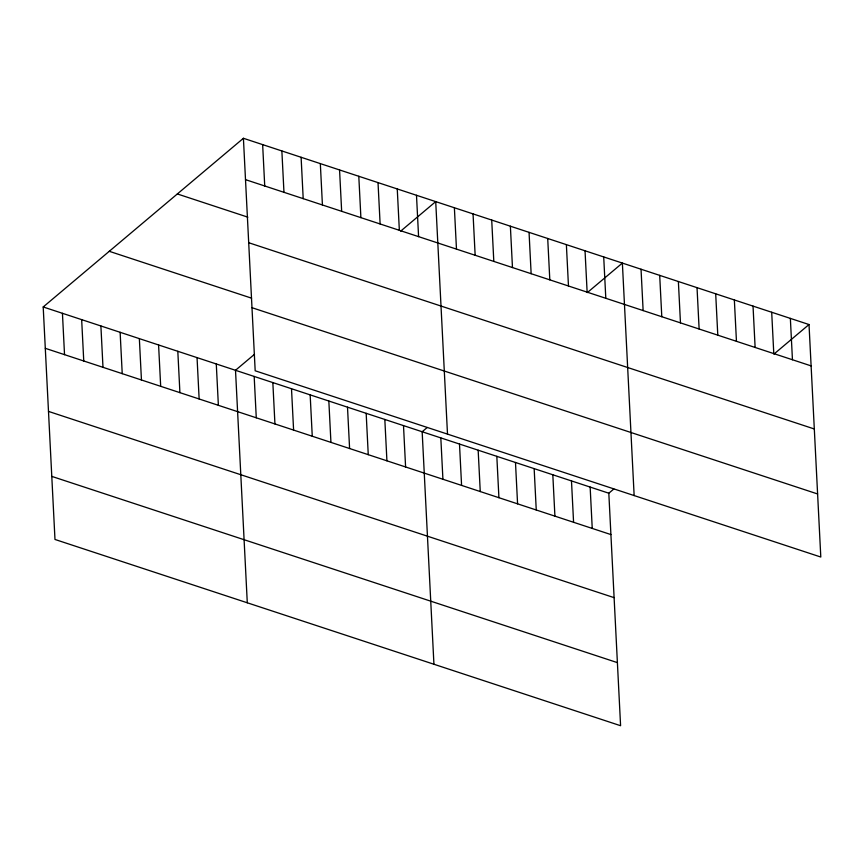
<?xml version="1.0" encoding="UTF-8"?>
<svg xmlns="http://www.w3.org/2000/svg" width="864" height="864" viewBox="0 0 864 864"><rect width="100%" height="100%" fill="white"/><g stroke="black" fill="none" stroke-linecap="round" stroke-linejoin="round"><path stroke-width="1.3" d="M613.818 489.002L608.818 493.214L620.59 725.717L54.983 539.46L43.2 306.968L243.41 138.283L809.017 324.54L820.8 557.032L255.182 370.786L243.41 138.283M254.524 354.272L235.505 370.289L247.288 602.791M400.68 231.131L435.715 201.614L447.498 434.106M427.162 427.54L422.161 431.752L433.933 664.254M587.336 292.594L622.372 263.077L634.144 495.569M773.982 354.056L809.017 324.54M245.506 179.647L811.112 365.893M177.336 193.946L247.849 217.166M248.702 242.719L814.309 428.976M109.264 251.305L251.575 298.166M251.996 307.703L817.603 493.96M43.2 306.968L608.818 493.214M45.295 348.322L610.913 534.578M48.492 411.404L614.099 597.65M51.786 476.388L617.393 662.634M790.355 318.395L792.45 359.748M771.692 312.25L773.788 353.603M753.03 306.104L755.125 347.458M734.357 299.959L736.452 341.312M715.694 293.803L717.79 335.167M697.032 287.658L699.127 329.022M678.37 281.513L680.465 322.877M659.696 275.368L661.792 316.732M641.034 269.222L643.129 310.576M603.709 256.932L605.804 298.285M585.036 250.787L587.131 292.14M590.144 487.069L592.24 528.433M566.374 244.642L568.469 285.995M571.482 480.924L573.577 522.288M547.711 238.496L549.806 279.85M552.82 474.779L554.915 516.143M529.049 232.34L531.144 273.704M534.157 468.634L536.252 509.987M510.376 226.195L512.471 267.559M515.484 462.488L517.579 503.842M491.713 220.05L493.808 261.414M496.822 456.343L498.917 497.696M473.051 213.905L475.146 255.258M478.159 450.198L480.254 491.551M454.378 207.76L456.473 249.113M459.497 444.053L461.581 485.406M440.824 437.908L442.919 479.261M416.491 195.286L418.586 236.639M397.256 188.946L399.352 230.31M403.499 425.606L405.594 466.97M378.022 182.617L380.117 223.97M384.826 419.461L386.921 460.825M358.798 176.278L360.893 217.642M366.163 413.316L368.258 454.68M339.563 169.949L341.658 211.313M347.501 407.171L349.596 448.524M320.328 163.62L322.423 204.973M328.838 401.026L330.934 442.379M301.104 157.28L303.199 198.644M310.165 394.88L312.26 436.234M281.869 150.952L283.964 192.305M291.503 388.735L293.598 430.088M262.645 144.623L264.73 185.976M272.84 382.59L274.936 423.943M254.178 376.434L256.273 417.798M216.281 363.96L218.376 405.313M197.046 357.631L199.141 398.984M177.811 351.292L179.906 392.656M158.587 344.963L160.682 386.316M139.352 338.634L141.448 379.987M120.128 332.294L122.224 373.658M100.894 325.966L102.989 367.319M81.659 319.637L83.754 360.99M62.435 313.297L64.53 354.661"/></g></svg>
